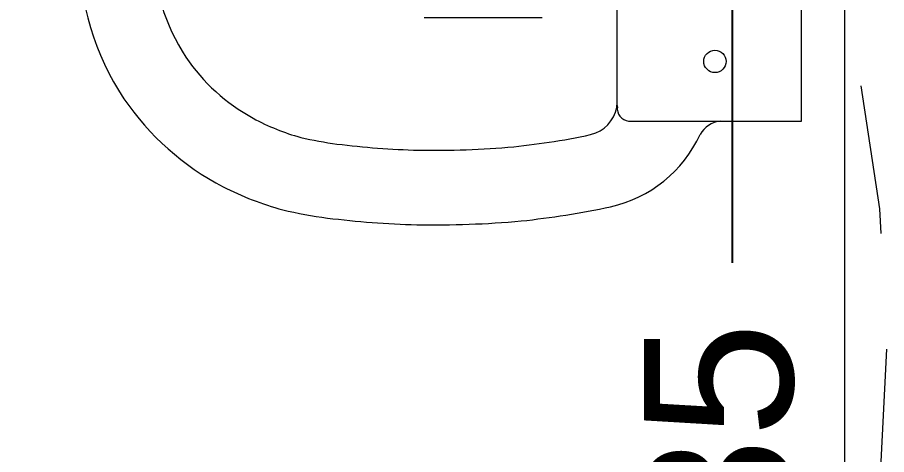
# Model space of a CAD drawing. Header units: metres. Extents: x 1628 to 1845, y 824 to 931.
# Drawn here: x 1651.716 to 1652.299, y 871.051 to 871.344 of the extents above; entities that cross this region are included whole.
import ezdxf

# ---------------------------------------------------------------- set-up
doc = ezdxf.new("R2010")
doc.units = ezdxf.units.M
doc.header["$LTSCALE"] = 0.15
doc.linetypes.add('HIDDEN2', pattern=[0.1875, 0.125, -0.0625])
doc.layers.get('0').update_dxf_attribs({"lineweight": 0, "plot": 0})
doc.layers.get('Defpoints').update_dxf_attribs({"lineweight": 0})
for name, color, linetype, lineweight in [('Alvenaria', 170, 'Continuous', 0), ('Alvenaria ext', 5, 'Continuous', 5), ('Cotas', 1, 'Continuous', 0), ('esquadrias', 2, 'Continuous', 0), ('Humanização', 108, 'Continuous', 0)]:
    doc.layers.add(name, color=color, linetype=linetype, lineweight=lineweight)
doc.styles.get("Standard").update_dxf_attribs({"font": 'arial.ttf'})
doc.dimstyles.new('Lunardi', dxfattribs={"dimtxt": 0.1, "dimasz": 0.05, "dimexe": 0, "dimexo": 0.05, "dimgap": 0.05, "dimtad": 0, "dimzin": 9, "dimtxsty": 'Standard', "dimblk": 'OBLIQUE', "dimcen": 0, "dimse1": 1, "dimse2": 1, "dimclrd": 1, "dimclre": 1, "dimclrt": 1, "dimadec": 0, "dimazin": 0, "dimtfac": 1, "dimtmove": 1, "dimatfit": 2, "dimldrblk": 'OBLIQUE', "dimfxl": 1, "dimarcsym": 0})

# ---------------------------------------------------------------- blocks, each defined once
blk = doc.blocks.new('_Oblique')
at = {"color": 0, "linetype": 'ByBlock', "lineweight": -2}
blk.add_line((-0.5, -0.5), (0.5, 0.5), dxfattribs=at)
blk = doc.blocks.new('*D160')
at = {"layer": 'Cotas', "color": 1, "lineweight": -2, "ltscale": 0.3}
for p, q in [((1652.19577, 871.6792), (1652.19577, 871.17975)), ((1652.19577, 870.3292), (1652.19577, 870.82866))]:
    blk.add_line(p, q, dxfattribs=at)
at = {"layer": 'Defpoints', "color": 0, "ltscale": 0.3}
for p in [(1652.27122, 871.6792), (1652.19577, 870.3292), (1652.27122, 870.3292)]:
    blk.add_point(p, dxfattribs=at)
at = {"layer": 'Cotas', "color": 1, "lineweight": -2, "ltscale": 0.3, "xscale": 0.05, "yscale": 0.05, "zscale": 0.05}
for p, rotation in [((1652.19577, 871.6792), 90), ((1652.19577, 870.3292), 270)]:
    blk.add_blockref('_Oblique', p, dxfattribs=dict(at, rotation=rotation))
at = {"layer": 'Cotas', "color": 1, "ltscale": 0.3, "insert": (1652.19577, 871.0042), "char_height": 0.1, "attachment_point": 5, "rotation": 90}
blk.add_mtext('1,35', dxfattribs=at)

msp = doc.modelspace()

# ---------------------------------------------------------------- linework, layer by layer
at = {"layer": 'Alvenaria'}
msp.add_line((1652.27122, 869.7792), (1652.27122, 871.8292), dxfattribs=at)
at = {"layer": 'Alvenaria ext'}
msp.add_line((1652.27122, 870.3292), (1652.27122, 871.6792), dxfattribs=at)
at = {"layer": 'esquadrias', "linetype": 'HIDDEN2'}
msp.add_circle((1651.37959, 871.12185), 0.91976, dxfattribs=at)
at = {"layer": 'Humanização'}
for p, q in [((1652.24215, 871.27474), (1652.24215, 871.50474)), ((1652.11867, 871.28623), (1652.11867, 871.38974)), ((1651.98917, 871.34424), (1652.06817, 871.34424)), ((1652.11875, 871.28432), (1652.11867, 871.28623)), ((1652.12617, 871.27474), (1652.18767, 871.27474)), ((1652.18767, 871.27474), (1652.24215, 871.27474))]:
    msp.add_line(p, q, dxfattribs=at)
msp.add_circle((1652.18417, 871.31474), 0.0075, dxfattribs=at)
for centre, radius, start, end in [((1651.9373, 871.38913), 0.17963, 179.80485, 213.59363), ((1651.9373, 871.38913), 0.12963, 179.72958, 213.47997), ((1651.93719, 871.39129), 0.13075, 214.29618, 241.22142), ((1651.93719, 871.39129), 0.18075, 214.18335, 242.65662), ((1652.09561, 871.28819), 0.02309, 291.7794, 357.40874), ((1652.12708, 871.28311), 0.00842, 171.74634, 263.80897), ((1651.94524, 871.40639), 0.14785, 241.30514, 254.74852), ((1652.19017, 871.25638), 0.01854, 97.73607, 149.64407), ((1652.05518, 871.43776), 0.17789, 276.83866, 285.98609), ((1651.96582, 871.52149), 0.26452, 257.00614, 262.34664), ((1651.98685, 871.82716), 0.57306, 276.24912, 278.98636), ((1652.09505, 871.30227), 0.08715, 282.67661, 335.22292), ((1651.9994, 871.81049), 0.55544, 262.88438, 268.54158), ((1651.99608, 871.85319), 0.59805, 268.96376, 275.09899), ((1651.94524, 871.40639), 0.19785, 242.59507, 255.04223), ((1651.96582, 871.52149), 0.31452, 256.83198, 262.39031), ((1651.98685, 871.82716), 0.62306, 278.98636, 281.79136), ((1651.9994, 871.81049), 0.60544, 262.86266, 268.55903), ((1651.98685, 871.82716), 0.62306, 276.20293, 278.98636), ((1651.99608, 871.85319), 0.64805, 268.94749, 275.14332)]:
    msp.add_arc(centre, radius, start, end, dxfattribs=at)

# ---------------------------------------------------------------- dimensions: what is measured, and where the dimension line sits
at = {"layer": 'Cotas', "ltscale": 0.3}
dim = msp.add_aligned_dim(p1=(1652.27122, 871.6792), p2=(1652.27122, 870.3292), distance=-0.07545, dimstyle='Lunardi', dxfattribs=at)
dim.commit()
dim.dimension.update_dxf_attribs({"geometry": '*D160', "text_midpoint": (1652.19577, 871.0042)})

doc.saveas('drawing.dxf')
